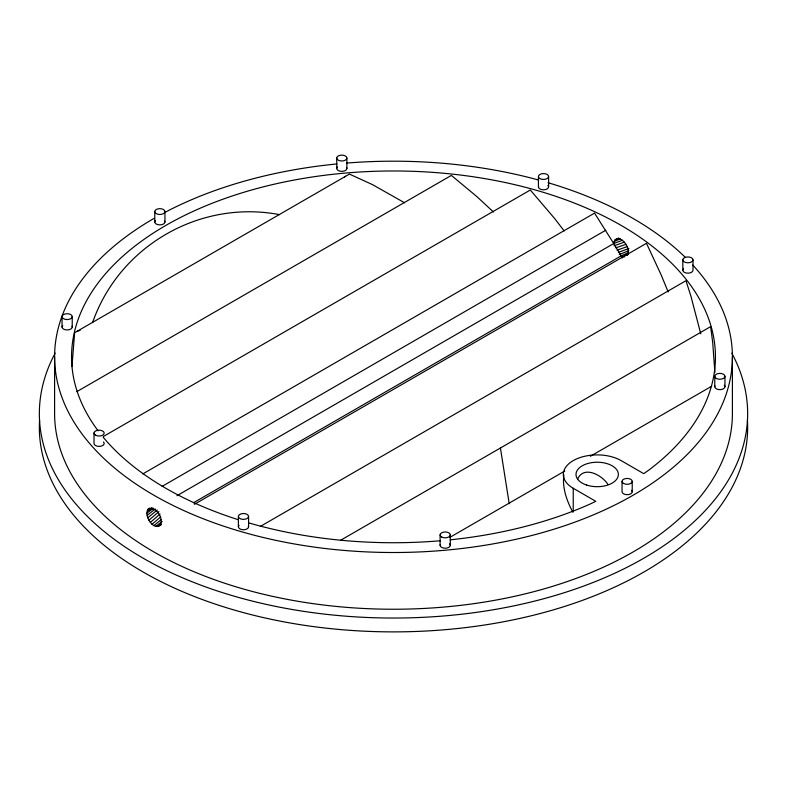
<?xml version="1.0" encoding="UTF-8"?>
<svg xmlns="http://www.w3.org/2000/svg" width="787" height="787" viewBox="0 0 787 787"><rect width="100%" height="100%" fill="white"/><g stroke="black" fill="none" stroke-linecap="round" stroke-linejoin="round"><path stroke-width="1.18" d="M71.991 366.299L74.637 332.724L349.408 174.084L372.448 184.611L404.528 202.751M146.903 513.055L147.838 509.484L148.95 508.441C156.751 506.985 163.607 518.121 160.292 524.968C153.593 530.153 146.795 519.223 146.903 513.055L153.485 508.254M563.886 474.886C562.056 487.822 566.817 500.748 572.739 512.052M622.31 257.929L613.732 243.537C616.693 230.227 632.797 247.571 627.18 255.421M92.561 322.611C119.24 245.957 199.849 199.416 279.572 214.644M577.579 479.224C583.541 465.147 601.809 474.954 607.78 484.172M150.386 522.391L160.046 514.029M148.95 520.177L158.915 511.639M152.058 524.25L160.646 516.931M147.838 517.777L157.243 509.996M153.859 525.647L161.266 519.597M147.149 515.347L155.275 508.973M155.787 526.405L162.181 521.515M157.577 526.542L161.276 523.975M152.019 507.792L147.149 511.058L152.137 508.176M159.112 526.05L161.197 524.762M147.838 509.484L149.855 508.254M344.48 176.937L345.601 176.288M76.821 391.651L451.374 175.403L476.824 196.563L493.479 212.008M103.284 436.549L530.32 190.011L554.481 218.343L564.171 230.896M142.831 473.902L594.549 213.11L613.732 243.537L622.625 240.173M162.083 486.396L605.783 230.227M176.957 495.712L613.732 243.537M193.504 502.755L621.159 255.854L628.577 252.578M194.438 504.29L646.481 243.311L661.198 275.007L668.153 291.928M260.359 526.414L685.969 280.693L690.947 296.266L700.764 333.816M340.584 540.285L710.622 326.644L712.697 342.384L714.901 372.497M449.574 537.541L564.781 471.029M590.329 456.283L711.684 386.22M77.067 331.317L80.107 330.383M621.159 255.854L622.96 256.68L628.213 254.103M614.726 239.927L618.818 237.989M613.988 241.53L620.382 238.855M619.231 254.535L628.862 250.66M618.592 252.312L628.921 248.466M613.988 245.819L624.396 242.13M617.038 250.187L627.17 246.616M615.827 247.846L625.695 244.423M622.96 256.68L624.632 256.887M98.109 430.784A321.952 185.88 0 0 1 217.566 201.187A321.952 185.88 0 0 1 629.679 230.532A321.952 185.88 0 0 1 648.921 470.006L643.736 473.656L621.159 460.621A33.89 19.567 0 0 0 573.231 460.621A33.89 19.567 0 0 0 573.231 488.284L595.808 501.329L589.493 504.319A321.952 185.88 0 0 1 450.223 539.823M500.424 448L509.228 503.769M732.402 356.855L732.402 413.578A338.902 195.658 0 0 1 393.5 609.236A338.902 195.658 0 0 1 54.598 413.578L54.598 356.855M724.945 376.324A5.086 2.932 0 0 1 717.321 378.862A5.086 2.932 0 0 1 717.321 373.776A5.086 2.932 0 0 1 724.945 376.324L724.945 386.692M714.773 376.324L714.773 386.692M692.993 259.867A5.086 2.932 0 0 1 685.369 262.405A5.086 2.932 0 0 1 685.369 257.329A5.086 2.932 0 0 1 692.993 259.867L692.993 270.246A5.086 2.932 0 0 1 686.598 273.079A5.086 2.932 0 0 1 683.51 268.78M682.831 259.867L682.831 270.246M632.227 481.369L632.227 491.747M622.064 481.369L622.064 491.747A5.086 2.932 0 0 0 628.459 494.58A5.086 2.932 0 0 0 631.548 490.281M573.231 488.284L573.231 511.894M548.598 176.495A5.086 2.932 0 0 1 540.964 179.042A5.086 2.932 0 0 1 540.964 173.957A5.086 2.932 0 0 1 548.598 176.495L548.598 186.873M538.426 176.495L538.426 186.873M450.272 534.894L450.272 545.273M440.11 534.894L440.11 545.273M346.89 158.059A5.086 2.932 0 0 1 339.266 160.597A5.086 2.932 0 0 1 339.266 155.511A5.086 2.932 0 0 1 346.89 158.059L346.89 168.428M336.728 158.059L336.728 168.428M248.574 516.449A5.086 2.932 0 0 1 240.95 518.997A5.086 2.932 0 0 1 240.95 513.911A5.086 2.932 0 0 1 248.574 516.449L248.574 526.828M238.402 516.449L238.402 526.828M164.936 211.585A5.086 2.932 0 0 1 157.311 214.123A5.086 2.932 0 0 1 157.311 209.037A5.086 2.932 0 0 1 164.936 211.585L164.936 221.954M154.773 211.585L154.773 221.954M94.007 433.086L94.007 443.465A5.086 2.932 0 0 0 100.402 446.298A5.086 2.932 0 0 0 103.49 441.989M72.227 316.63A5.086 2.932 0 0 1 64.603 319.178A5.086 2.932 0 0 1 64.603 314.092A5.086 2.932 0 0 1 72.227 316.63L72.227 327.008M62.055 316.63L62.055 327.008M747.424 420.12A354.15 204.463 0 0 1 393.5 631.882A354.15 204.463 0 0 1 39.576 420.12M731.831 353.156A354.15 204.463 0 0 1 393.5 618.041A354.15 204.463 0 0 1 55.169 353.156M692.786 265.052A338.902 195.658 0 0 1 581.308 519.725A338.902 195.658 0 0 1 131.35 480.857A338.902 195.658 0 0 1 153.859 218.501M164.542 212.598A338.902 195.658 0 0 1 337.082 163.922M346.821 163.057A338.902 195.658 0 0 1 538.692 180.056M548.057 182.722A338.902 195.658 0 0 1 685.27 257.319M440.435 540.748A321.952 185.88 0 0 1 248.751 522.883M238.254 519.695A321.952 185.88 0 0 1 103.215 437.238M724.266 385.227A5.086 2.932 0 0 1 720.518 389.604A5.086 2.932 0 0 1 714.95 385.935M449.593 543.807A5.086 2.932 0 0 1 445.855 548.185A5.086 2.932 0 0 1 440.277 544.515M248.397 526.07A5.086 2.932 0 0 1 242.829 529.74A5.086 2.932 0 0 1 239.091 525.362M72.05 326.251A5.086 2.932 0 0 1 66.482 329.92A5.086 2.932 0 0 1 62.734 325.543M164.758 221.196A5.086 2.932 0 0 1 159.19 224.866A5.086 2.932 0 0 1 155.452 220.488M346.723 167.67A5.086 2.932 0 0 1 341.145 171.34A5.086 2.932 0 0 1 337.407 166.962M547.909 185.407A5.086 2.932 0 0 1 544.171 189.785A5.086 2.932 0 0 1 538.603 186.116M586.6 485.048A21.18 12.228 0 0 0 618.375 474.453A21.18 12.228 0 0 0 586.6 463.868A21.18 12.228 0 0 0 586.6 485.048M441.596 536.97A5.086 2.932 0 0 0 450.105 535.662A5.086 2.932 0 0 0 443.878 532.061A5.086 2.932 0 0 0 441.596 536.97M623.55 483.444A5.086 2.932 0 0 0 632.059 482.126A5.086 2.932 0 0 0 625.832 478.535A5.086 2.932 0 0 0 623.55 483.444M95.493 435.162A5.086 2.932 0 0 0 104.002 433.844A5.086 2.932 0 0 0 97.775 430.253A5.086 2.932 0 0 0 95.493 435.162"/></g></svg>
